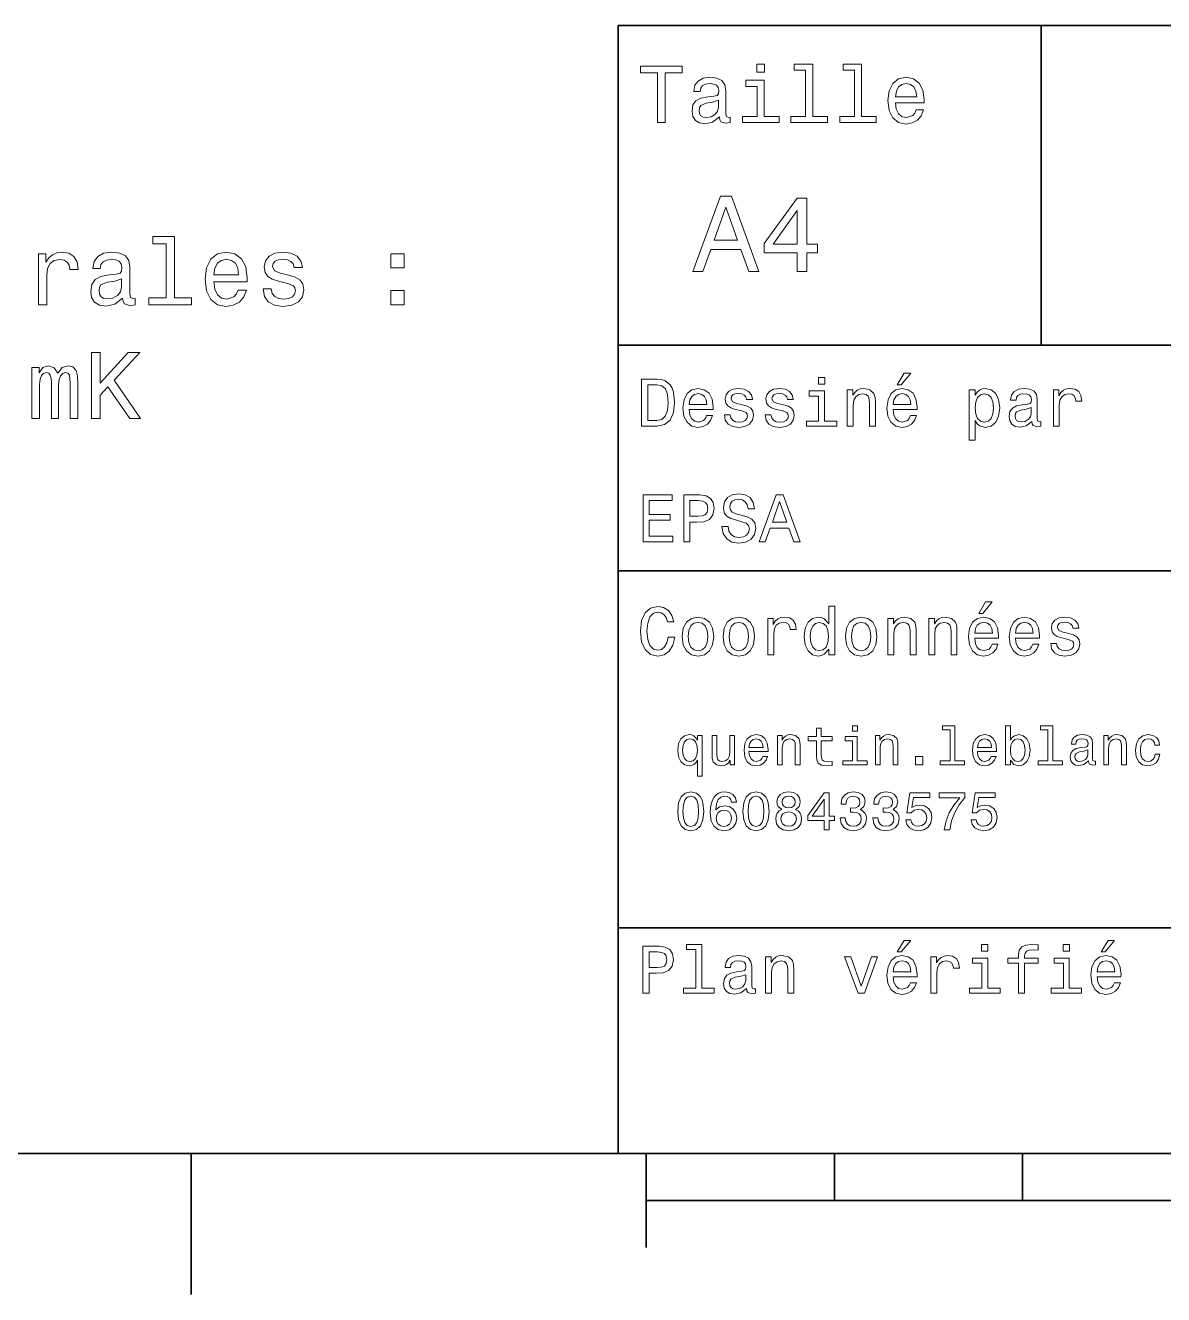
# Model space of a CAD drawing. Extents: x 0 to 297, y 0 to 210.
# Drawn here: x 65.5 to 126, y 2.5 to 70 of the extents above; entities that cross this region are included whole.
import ezdxf

# ---------------------------------------------------------------- set-up
doc = ezdxf.new("R2010")
doc.units = 0

msp = doc.modelspace()

# ---------------------------------------------------------------- linework, layer by layer
at = {"color": 7, "lineweight": 35}
for p, q in [((97, 10), (97, 70)), ((97, 70), (287, 70)), ((97, 53), (162, 53)), ((97, 41), (162, 41)), ((97, 22), (162, 22)), ((10, 10), (287, 10)), ((97, 10), (287, 10)), ((98.5, 7.5), (198.5, 7.5))]:
    msp.add_line(p, q, dxfattribs=at)
at = {"color": 7, "lineweight": 35, "ltscale": 0.425}
msp.add_line((119.5, 53), (119.5, 70), dxfattribs=at)
at = {"color": 7, "lineweight": 35, "ltscale": 0.1875}
msp.add_line((74.300003, 10), (74.300003, 2.5), dxfattribs=at)
at = {"color": 7, "lineweight": 35, "ltscale": 0.125}
msp.add_line((98.5, 10), (98.5, 5), dxfattribs=at)
at = {"color": 7, "lineweight": 35, "ltscale": 0.0625}
for p, q in [((108.5, 10), (108.5, 7.5)), ((118.5, 10), (118.5, 7.5))]:
    msp.add_line(p, q, dxfattribs=at)
at = {"color": 7, "lineweight": 13}
for points in [[(99.102303, 64.837173), (99.5, 64.837173), (99.5, 67.47406), (100.407784, 67.47406), (100.407784, 67.837173), (98.190201, 67.837173), (98.190201, 67.47406), (99.102303, 67.47406)], [(104.786743, 67.940918), (104.384727, 67.940918), (104.384727, 67.508644), (104.786743, 67.508644)], [(106.969742, 67.621033), (106.969742, 65.157059), (106.187317, 65.157059), (106.187317, 64.837173), (108.128242, 64.837173), (108.128242, 65.157059), (107.350143, 65.157059), (107.350143, 67.940918), (106.373199, 67.940918), (106.373199, 67.621033)], [(109.572044, 67.621033), (109.572044, 65.157059), (108.789627, 65.157059), (108.789627, 64.837173), (110.730545, 64.837173), (110.730545, 65.157059), (109.952454, 65.157059), (109.952454, 67.940918), (108.975502, 67.940918), (108.975502, 67.621033)], [(102.387611, 65.139771), (102.387611, 65.126801), (102.409225, 64.979828), (102.47406, 64.876076), (102.746399, 64.793945), (102.958214, 64.828529), (102.958214, 65.122475), (102.867432, 65.109505), (102.746399, 65.165703), (102.724785, 65.338615), (102.724785, 66.540344), (102.672913, 66.84726), (102.521614, 67.0634), (102.257927, 67.193085), (101.886169, 67.240631), (101.523056, 67.188759), (101.255043, 67.041786), (101.086456, 66.812675), (101.030258, 66.510086), (101.030258, 66.484146), (101.371758, 66.484146), (101.402016, 66.665703), (101.497116, 66.795387), (101.65274, 66.873199), (101.873199, 66.903458), (102.085014, 66.881844), (102.236313, 66.817001), (102.327087, 66.704605), (102.357346, 66.548988), (102.340057, 66.367432), (102.270897, 66.276657), (102.097984, 66.233429), (101.773773, 66.198845), (101.402016, 66.121033), (101.138329, 65.982704), (100.982712, 65.766571), (100.935158, 65.446686), (100.978386, 65.161385), (101.112389, 64.949562), (101.328529, 64.815559), (101.626801, 64.768013), (102.028816, 64.858788)], [(104.773773, 65.157059), (104.773773, 67.080688), (103.796829, 67.080688), (103.796829, 66.756485), (104.393372, 66.756485), (104.393372, 65.157059), (103.615273, 65.157059), (103.615273, 64.837173), (105.560516, 64.837173), (105.560516, 65.157059)], [(111.750717, 65.887604), (113.272339, 65.887604), (113.276657, 66.064842), (113.207497, 66.561958), (113.017288, 66.933716), (112.714699, 67.158501), (112.312683, 67.240631), (111.919312, 67.154175), (111.616714, 66.912102), (111.422188, 66.51873), (111.353027, 66), (111.41787, 65.4683), (111.612396, 65.079247), (111.91066, 64.837173), (112.299713, 64.755043), (112.636887, 64.811234), (112.913544, 64.958214), (113.116714, 65.191643), (113.233429, 65.502876), (112.857346, 65.502876), (112.779541, 65.329971), (112.667145, 65.200287), (112.34726, 65.096542), (112.100868, 65.144089), (111.914986, 65.295387), (111.793945, 65.541786), (111.750717, 65.874634)], [(111.750717, 66.207489), (111.798271, 66.50576), (111.914986, 66.726219), (112.092216, 66.860229), (112.325653, 66.907776), (112.554756, 66.860229), (112.731987, 66.726219), (112.840057, 66.50576), (112.878967, 66.207489)], [(102.344383, 65.649857), (102.292511, 65.425072), (102.154182, 65.252159), (101.946686, 65.139771), (101.691643, 65.100861), (101.527374, 65.122475), (101.41066, 65.191643), (101.337173, 65.312675), (101.315559, 65.481262), (101.332855, 65.632561), (101.402016, 65.740631), (101.678673, 65.861671), (102.028816, 65.913544), (102.344383, 66.017288)], [(100.982712, 56.9049), (101.51297, 56.9049), (101.933716, 58.080692), (103.530258, 58.080692), (103.951012, 56.9049), (104.492798, 56.9049), (103.028816, 60.910664), (102.440926, 60.910664)], [(106.521614, 56.9049), (107.040344, 56.9049), (107.040344, 57.896255), (107.610954, 57.896255), (107.610954, 58.357349), (107.040344, 58.357349), (107.040344, 60.818443), (106.515854, 60.818443), (104.763687, 58.403458), (104.763687, 57.896255), (106.521614, 57.896255)], [(102.118156, 58.570606), (102.734871, 60.334293), (103.351585, 58.570606)], [(105.247841, 58.357349), (106.521614, 60.149857), (106.521614, 58.357349)], [(72.969009, 58.391209), (72.969009, 55.516571), (72.05619, 55.516571), (72.05619, 55.143372), (74.320602, 55.143372), (74.320602, 55.516571), (73.412819, 55.516571), (73.412819, 58.764408), (72.273048, 58.764408), (72.273048, 58.391209)], [(66.180832, 55.143372), (66.624634, 55.143372), (66.624634, 56.691643), (66.670029, 57.064842), (66.80619, 57.33213), (67.028091, 57.493515), (67.325638, 57.548992), (67.547546, 57.513687), (67.713974, 57.412823), (67.814835, 57.241356), (67.850143, 57.009365), (68.298981, 57.009365), (68.238464, 57.417866), (68.072037, 57.710373), (67.794662, 57.886887), (67.41642, 57.947407), (67.159218, 57.907059), (66.937317, 57.806194), (66.740631, 57.634727), (66.58429, 57.402737), (66.58429, 57.851585), (66.180832, 57.851585)], [(70.65921, 55.496399), (70.65921, 55.481266), (70.684433, 55.309799), (70.760078, 55.188759), (71.077805, 55.092937), (71.324921, 55.133286), (71.324921, 55.476223), (71.219009, 55.461094), (71.077805, 55.526657), (71.052582, 55.728386), (71.052582, 57.130402), (70.992065, 57.488472), (70.815552, 57.740635), (70.507919, 57.89193), (70.074203, 57.947407), (69.650574, 57.886887), (69.337891, 57.715416), (69.141205, 57.448128), (69.075638, 57.0951), (69.075638, 57.064842), (69.47406, 57.064842), (69.509361, 57.276657), (69.620316, 57.427956), (69.801865, 57.51873), (70.059067, 57.554035), (70.30619, 57.52882), (70.482704, 57.453171), (70.588608, 57.322044), (70.623917, 57.140491), (70.603745, 56.928673), (70.523048, 56.822765), (70.32132, 56.772335), (69.943077, 56.731987), (69.509361, 56.641209), (69.201721, 56.479828), (69.020172, 56.227665), (68.964691, 55.854465), (69.015121, 55.521614), (69.171463, 55.274494), (69.42363, 55.118156), (69.771606, 55.062679), (70.240631, 55.168587)], [(75.510803, 56.368877), (77.286011, 56.368877), (77.291061, 56.575649), (77.210365, 57.155621), (76.988464, 57.589336), (76.635437, 57.851585), (76.16642, 57.947407), (75.707489, 57.846542), (75.354462, 57.564121), (75.127518, 57.105186), (75.046822, 56.5), (75.122467, 55.879684), (75.349411, 55.425793), (75.697403, 55.143372), (76.151291, 55.04755), (76.544662, 55.113113), (76.867432, 55.28458), (77.104462, 55.556915), (77.240631, 55.920029), (76.801865, 55.920029), (76.71109, 55.7183), (76.579964, 55.567001), (76.206764, 55.445965), (75.919296, 55.501442), (75.702438, 55.677956), (75.561234, 55.965416), (75.510803, 56.353745)], [(75.510803, 56.742073), (75.566269, 57.090057), (75.702438, 57.347263), (75.90921, 57.503601), (76.181549, 57.559078), (76.448837, 57.503601), (76.655609, 57.347263), (76.781693, 57.090057), (76.82708, 56.742073)], [(79.484863, 56.721901), (79.056183, 56.822765), (78.738464, 56.938759), (78.632553, 57.175793), (78.662811, 57.34222), (78.768723, 57.463257), (78.940193, 57.538906), (79.187309, 57.569164), (79.424347, 57.538906), (79.610947, 57.448128), (79.731979, 57.311958), (79.78241, 57.130402), (80.216125, 57.130402), (80.216125, 57.140491), (80.14048, 57.4683), (79.933708, 57.725506), (79.610947, 57.886887), (79.187309, 57.947407), (78.758636, 57.886887), (78.445953, 57.720459), (78.249268, 57.473343), (78.188751, 57.160664), (78.234146, 56.85807), (78.375351, 56.646252), (78.607338, 56.494957), (78.945236, 56.38905), (79.439468, 56.268013), (79.742065, 56.14193), (79.822754, 56.041065), (79.853012, 55.889771), (79.807632, 55.703171), (79.686592, 55.561958), (79.489906, 55.47118), (79.227661, 55.440922), (78.950279, 55.47118), (78.74855, 55.577087), (78.612381, 55.748558), (78.556908, 55.985592), (78.128235, 55.985592), (78.198837, 55.582134), (78.405609, 55.289627), (78.733421, 55.113113), (79.187309, 55.04755), (79.661377, 55.113113), (80.009354, 55.289627), (80.221176, 55.572044), (80.296822, 55.940201), (80.241348, 56.257923), (80.085007, 56.474785), (79.827805, 56.615993)], [(84.926506, 57.100143), (85.622467, 57.100143), (85.622467, 57.851585), (84.926506, 57.851585)], [(70.60878, 56.091499), (70.548264, 55.82925), (70.386887, 55.627522), (70.144806, 55.496399), (69.84726, 55.451008), (69.655609, 55.476223), (69.519447, 55.556915), (69.433716, 55.698128), (69.408493, 55.894814), (69.428665, 56.071327), (69.509361, 56.197407), (69.832123, 56.338615), (70.240631, 56.399136), (70.60878, 56.520172)], [(84.926506, 55.143372), (85.622467, 55.143372), (85.622467, 55.894814), (84.926506, 55.894814)], [(68.999992, 49.096542), (69.463974, 49.096542), (69.463974, 50.34222), (69.877518, 50.786022), (71.052582, 49.096542), (71.617432, 49.096542), (70.205322, 51.12392), (71.577087, 52.596542), (70.961807, 52.596542), (69.463974, 50.977665), (69.463974, 52.596542), (68.999992, 52.596542)], [(65.837891, 49.096542), (66.246391, 49.096542), (66.246391, 50.907063), (66.271606, 51.179394), (66.34726, 51.37608), (66.463249, 51.492077), (66.614548, 51.537464), (66.73558, 51.49712), (66.816277, 51.396255), (66.856628, 51.224785), (66.87175, 50.997841), (66.87175, 49.096542), (67.255035, 49.096542), (67.255035, 50.907063), (67.280258, 51.174351), (67.355904, 51.371037), (67.476944, 51.492077), (67.628235, 51.537464), (67.749275, 51.49712), (67.829971, 51.396255), (67.880402, 50.997841), (67.880402, 49.096542), (68.288895, 49.096542), (68.288895, 50.967579), (68.263687, 51.355907), (68.182991, 51.653458), (68.021606, 51.835014), (67.759361, 51.900578), (67.451721, 51.799713), (67.214691, 51.507206), (67.028091, 51.79467), (66.715408, 51.900578), (66.427948, 51.799713), (66.231262, 51.517292), (66.231262, 51.804756), (65.837891, 51.804756)], [(111.84726, 50.88797), (112.059799, 50.88797), (112.560516, 51.500362), (112.207489, 51.500362)], [(99.080688, 51.190563), (98.248558, 51.190563), (98.248558, 48.690563), (99.080688, 48.690563), (99.473343, 48.769814), (99.765129, 49.011169), (99.945244, 49.40382), (100.010086, 49.940563), (99.952446, 50.488113), (99.880402, 50.70425), (99.779541, 50.877163), (99.487755, 51.111313), (99.296829, 51.168949)], [(99.055473, 50.891571), (99.329254, 50.837536), (99.516571, 50.671829), (99.628242, 50.376442), (99.664268, 49.940563), (99.624641, 49.519093), (99.51297, 49.223705), (99.322044, 49.047192), (99.055473, 48.989555), (98.583572, 48.989555), (98.583572, 50.891571)], [(100.784584, 49.565922), (102.052597, 49.565922), (102.056198, 49.713619), (101.998558, 50.127884), (101.840057, 50.437683), (101.587898, 50.625), (101.252884, 50.693443), (100.925072, 50.621399), (100.672913, 50.41967), (100.510803, 50.091862), (100.453171, 49.659584), (100.507202, 49.216499), (100.669312, 48.892292), (100.91787, 48.690563), (101.242073, 48.62212), (101.523056, 48.668949), (101.753601, 48.791428), (101.922913, 48.98595), (102.020172, 49.245319), (101.706772, 49.245319), (101.64193, 49.101227), (101.548271, 48.993156), (101.2817, 48.9067), (101.07637, 48.946327), (100.921471, 49.072407), (100.820602, 49.27774), (100.784584, 49.555115)], [(103.623199, 49.818085), (103.317001, 49.890129), (103.090057, 49.972984), (103.014412, 50.142292), (103.036026, 50.261169), (103.111671, 50.347622), (103.234146, 50.401657), (103.41066, 50.423271), (103.579971, 50.401657), (103.713257, 50.336815), (103.799713, 50.239555), (103.835732, 50.109871), (104.145531, 50.109871), (104.145531, 50.117077), (104.091499, 50.351227), (103.943802, 50.534943), (103.713257, 50.650219), (103.41066, 50.693443), (103.104469, 50.650219), (102.881126, 50.531342), (102.740631, 50.354828), (102.697403, 50.131485), (102.729828, 49.915348), (102.830688, 49.76405), (102.996399, 49.655983), (103.237755, 49.580334), (103.590775, 49.493877), (103.806915, 49.40382), (103.864555, 49.331772), (103.886169, 49.223705), (103.853745, 49.09042), (103.767288, 48.989555), (103.626801, 48.924713), (103.439484, 48.903099), (103.241356, 48.924713), (103.09726, 49.000362), (103, 49.122841), (102.960373, 49.292149), (102.654175, 49.292149), (102.704613, 49.003963), (102.852303, 48.795029), (103.086456, 48.668949), (103.41066, 48.62212), (103.749283, 48.668949), (103.997841, 48.795029), (104.149139, 48.996758), (104.203171, 49.259727), (104.163544, 49.486671), (104.051872, 49.641571), (103.868156, 49.742435)], [(105.791786, 49.818085), (105.485588, 49.890129), (105.258644, 49.972984), (105.182999, 50.142292), (105.204613, 50.261169), (105.280258, 50.347622), (105.40274, 50.401657), (105.579254, 50.423271), (105.748558, 50.401657), (105.881844, 50.336815), (105.9683, 50.239555), (106.004326, 50.109871), (106.314117, 50.109871), (106.314117, 50.117077), (106.260086, 50.351227), (106.112396, 50.534943), (105.881844, 50.650219), (105.579254, 50.693443), (105.273056, 50.650219), (105.049713, 50.531342), (104.909225, 50.354828), (104.865997, 50.131485), (104.898415, 49.915348), (104.999283, 49.76405), (105.164986, 49.655983), (105.406342, 49.580334), (105.759369, 49.493877), (105.975502, 49.40382), (106.033142, 49.331772), (106.054756, 49.223705), (106.022339, 49.09042), (105.935883, 48.989555), (105.795387, 48.924713), (105.60807, 48.903099), (105.409943, 48.924713), (105.265854, 49.000362), (105.168587, 49.122841), (105.12896, 49.292149), (104.822769, 49.292149), (104.873199, 49.003963), (105.020897, 48.795029), (105.255043, 48.668949), (105.579254, 48.62212), (105.91787, 48.668949), (106.166428, 48.795029), (106.317726, 48.996758), (106.371758, 49.259727), (106.33213, 49.486671), (106.220459, 49.641571), (106.036743, 49.742435)], [(107.992798, 51.27702), (107.657784, 51.27702), (107.657784, 50.916786), (107.992798, 50.916786)], [(109.181557, 48.690563), (109.498558, 48.690563), (109.498558, 49.807278), (109.530983, 50.063042), (109.635445, 50.250362), (109.797546, 50.365635), (110.013687, 50.408863), (110.1866, 50.372841), (110.29467, 50.275578), (110.348701, 50.113472), (110.366714, 49.897335), (110.366714, 48.690563), (110.683716, 48.690563), (110.683716, 49.962177), (110.669312, 50.217941), (110.604469, 50.430477), (110.39193, 50.625), (110.060516, 50.693443), (109.876801, 50.668228), (109.721901, 50.599785), (109.588615, 50.484512), (109.484146, 50.329613), (109.484146, 50.625), (109.181557, 50.625)], [(111.627518, 49.565922), (112.895531, 49.565922), (112.899132, 49.713619), (112.841499, 50.127884), (112.682999, 50.437683), (112.430832, 50.625), (112.095825, 50.693443), (111.768013, 50.621399), (111.515854, 50.41967), (111.353745, 50.091862), (111.296112, 49.659584), (111.350143, 49.216499), (111.512245, 48.892292), (111.760803, 48.690563), (112.085014, 48.62212), (112.365997, 48.668949), (112.596542, 48.791428), (112.765854, 48.98595), (112.863113, 49.245319), (112.549713, 49.245319), (112.484871, 49.101227), (112.391212, 48.993156), (112.124641, 48.9067), (111.919312, 48.946327), (111.764412, 49.072407), (111.663544, 49.27774), (111.627518, 49.555115)], [(115.986313, 50.326012), (115.986313, 50.625), (115.669312, 50.625), (115.669312, 47.941284), (115.986313, 47.941284), (115.986313, 48.98595), (116.097984, 48.816643), (116.22406, 48.704971), (116.541069, 48.62212), (116.843658, 48.690563), (117.081413, 48.895893), (117.236313, 49.2201), (117.293945, 49.659584), (117.236313, 50.095463), (117.081413, 50.41967), (116.843658, 50.621399), (116.541069, 50.693443), (116.368156, 50.671829), (116.220459, 50.603386), (116.094383, 50.488113)], [(119.005043, 48.942726), (119.005043, 48.931919), (119.023056, 48.809441), (119.077087, 48.722984), (119.304031, 48.654541), (119.480545, 48.683357), (119.480545, 48.928314), (119.4049, 48.917507), (119.304031, 48.96434), (119.286026, 49.108429), (119.286026, 50.109871), (119.242798, 50.365635), (119.116714, 50.54575), (118.896973, 50.65382), (118.587173, 50.693443), (118.284584, 50.650219), (118.061241, 50.52774), (117.920746, 50.336815), (117.873917, 50.084656), (117.873917, 50.063042), (118.158501, 50.063042), (118.183716, 50.21434), (118.26297, 50.322407), (118.392654, 50.387249), (118.57637, 50.412464), (118.752884, 50.394455), (118.878967, 50.34042), (118.954613, 50.246758), (118.979828, 50.117077), (118.965416, 49.965778), (118.907784, 49.890129), (118.763687, 49.854107), (118.493515, 49.825291), (118.183716, 49.760448), (117.963974, 49.645176), (117.834297, 49.465057), (117.79467, 49.19849), (117.830688, 48.960735), (117.942368, 48.784222), (118.122482, 48.67255), (118.37104, 48.632927), (118.706055, 48.708576)], [(120.143372, 48.690563), (120.460373, 48.690563), (120.460373, 49.796471), (120.492798, 50.063042), (120.590057, 50.253963), (120.748558, 50.369236), (120.961098, 50.408863), (121.119598, 50.383648), (121.238472, 50.3116), (121.310516, 50.189121), (121.335739, 50.023415), (121.656342, 50.023415), (121.613113, 50.315205), (121.49424, 50.524136), (121.296112, 50.650219), (121.02594, 50.693443), (120.842224, 50.664627), (120.683716, 50.592579), (120.543228, 50.4701), (120.431557, 50.304398), (120.431557, 50.625), (120.143372, 50.625)], [(100.784584, 49.832493), (100.824211, 50.081055), (100.921471, 50.264771), (101.069168, 50.376442), (101.263687, 50.416069), (101.454613, 50.376442), (101.602303, 50.264771), (101.69236, 50.081055), (101.724785, 49.832493)], [(107.981987, 48.957134), (107.981987, 50.560158), (107.16787, 50.560158), (107.16787, 50.289986), (107.664986, 50.289986), (107.664986, 48.957134), (107.016571, 48.957134), (107.016571, 48.690563), (108.637611, 48.690563), (108.637611, 48.957134)], [(111.627518, 49.832493), (111.667145, 50.081055), (111.764412, 50.264771), (111.912102, 50.376442), (112.106628, 50.416069), (112.297546, 50.376442), (112.445244, 50.264771), (112.535301, 50.081055), (112.567726, 49.832493)], [(116.48703, 48.9067), (116.274498, 48.953533), (116.119598, 49.097622), (116.022339, 49.331772), (115.989914, 49.659584), (116.022339, 49.983791), (116.119598, 50.217941), (116.274498, 50.358429), (116.48703, 50.408863), (116.681557, 50.358429), (116.836456, 50.21434), (116.933716, 49.98019), (116.969742, 49.659584), (116.933716, 49.335377), (116.836456, 49.097622), (116.681557, 48.953533)], [(118.969025, 49.367798), (118.925797, 49.180477), (118.810516, 49.036385), (118.637611, 48.942726), (118.425072, 48.910305), (118.288185, 48.928314), (118.190926, 48.98595), (118.129684, 49.086815), (118.111671, 49.227306), (118.126083, 49.353386), (118.183716, 49.443443), (118.414268, 49.544312), (118.706055, 49.587536), (118.969025, 49.673992)], [(98.327812, 42.530979), (99.912827, 42.530979), (99.912827, 42.833572), (98.659225, 42.833572), (98.659225, 43.680115), (99.77594, 43.680115), (99.77594, 43.979107), (98.659225, 43.979107), (98.659225, 44.728386), (99.884003, 44.728386), (99.884003, 45.030979), (98.327812, 45.030979)], [(100.492798, 42.530979), (100.824211, 42.530979), (100.824211, 43.586456), (101.191643, 43.586456), (101.562683, 43.604465), (101.85807, 43.730545), (102.048988, 43.975502), (102.113831, 44.310516), (102.0634, 44.620316), (101.919312, 44.84726), (101.681557, 44.98415), (101.357346, 45.030979), (100.492798, 45.030979)], [(101.267288, 44.724785), (101.483429, 44.703171), (101.64193, 44.634727), (101.735588, 44.508644), (101.768013, 44.310516), (101.731987, 44.101585), (101.634727, 43.975502), (101.469017, 43.910664), (101.242073, 43.892651), (100.824211, 43.892651), (100.824211, 44.724785)], [(102.852303, 43.355907), (102.524498, 43.355907), (102.596542, 42.974064), (102.776657, 42.693085), (103.054031, 42.523773), (103.428673, 42.462536), (103.799713, 42.520172), (104.077087, 42.678673), (104.253601, 42.927231), (104.318443, 43.255043), (104.264412, 43.55043), (104.113113, 43.741352), (103.868156, 43.867435), (103.540344, 43.961094), (103.259369, 44.029537), (103.075645, 44.108788), (102.971184, 44.224064), (102.938759, 44.404179), (102.971184, 44.56628), (103.064842, 44.688759), (103.208931, 44.771614), (103.407059, 44.80043), (103.608788, 44.764408), (103.767288, 44.667145), (103.871758, 44.505043), (103.922188, 44.285301), (104.25, 44.285301), (104.25, 44.292507), (104.19236, 44.631123), (104.023056, 44.883286), (103.756485, 45.041786), (103.396255, 45.095821), (103.072044, 45.041786), (102.819885, 44.890488), (102.657784, 44.656338), (102.600143, 44.353745), (102.646973, 44.083572), (102.783859, 43.899857), (103, 43.777378), (103.295387, 43.683716), (103.587173, 43.600864), (103.806915, 43.521614), (103.940201, 43.406338), (103.98703, 43.219021), (103.943802, 43.028099), (103.83213, 42.884007), (103.662827, 42.793949), (103.443085, 42.765129), (103.198128, 42.804756), (103.010803, 42.920029), (102.89193, 43.107349)], [(104.494957, 42.530979), (104.82637, 42.530979), (105.08934, 43.26585), (106.087173, 43.26585), (106.350143, 42.530979), (106.688759, 42.530979), (105.773773, 45.03458), (105.406342, 45.03458)], [(105.204613, 43.572044), (105.590057, 44.674351), (105.975502, 43.572044)], [(116.184441, 38.728386), (116.396973, 38.728386), (116.897697, 39.340778), (116.54467, 39.340778)], [(99.66787, 37.460373), (99.595818, 37.15778), (99.476944, 36.941643), (99.311241, 36.808357), (99.116714, 36.765129), (98.882568, 36.829971), (98.698845, 37.024494), (98.57637, 37.341499), (98.536743, 37.780979), (98.57637, 38.216858), (98.695244, 38.537464), (98.87896, 38.731987), (99.116714, 38.80043), (99.289627, 38.764408), (99.437317, 38.663544), (99.552597, 38.501442), (99.631844, 38.278099), (99.97406, 38.278099), (99.865997, 38.620316), (99.678673, 38.879681), (99.422913, 39.041786), (99.116714, 39.099422), (98.734871, 39.009365), (98.443085, 38.757202), (98.25576, 38.342937), (98.190926, 37.780979), (98.25576, 37.219021), (98.443085, 36.804756), (98.734871, 36.548992), (99.116714, 36.462536), (99.451729, 36.530979), (99.721901, 36.721901), (99.912827, 37.035301), (100.013687, 37.460373)], [(100.413544, 37.496399), (100.471184, 37.056915), (100.636887, 36.732708), (100.899857, 36.530979), (101.252884, 36.462536), (101.602303, 36.530979), (101.865273, 36.729107), (102.030983, 37.053314), (102.092216, 37.496399), (102.030983, 37.935879), (101.865273, 38.263687), (101.602303, 38.461815), (101.252884, 38.533859), (100.899857, 38.461815), (100.636887, 38.260086), (100.471184, 37.935879)], [(102.58213, 37.496399), (102.639771, 37.056915), (102.805473, 36.732708), (103.068443, 36.530979), (103.421471, 36.462536), (103.770897, 36.530979), (104.033859, 36.729107), (104.19957, 37.053314), (104.260803, 37.496399), (104.19957, 37.935879), (104.033859, 38.263687), (103.770897, 38.461815), (103.421471, 38.533859), (103.068443, 38.461815), (102.805473, 38.260086), (102.639771, 37.935879)], [(104.963257, 36.530979), (105.280258, 36.530979), (105.280258, 37.636887), (105.312683, 37.903458), (105.409943, 38.094379), (105.568443, 38.209652), (105.780983, 38.249279), (105.939484, 38.224064), (106.058357, 38.152016), (106.130402, 38.029537), (106.155617, 37.863831), (106.476227, 37.863831), (106.432999, 38.155621), (106.314117, 38.364552), (106.115997, 38.490635), (105.845825, 38.533859), (105.662102, 38.505043), (105.503601, 38.432995), (105.363113, 38.310516), (105.251442, 38.144814), (105.251442, 38.465416), (104.963257, 38.465416)], [(108.201729, 36.829971), (108.201729, 36.530979), (108.51873, 36.530979), (108.51873, 39.117435), (108.20533, 39.117435), (108.20533, 38.170029), (107.963974, 38.443802), (107.816284, 38.508644), (107.646973, 38.533859), (107.340775, 38.461815), (107.103027, 38.260086), (106.948128, 37.935879), (106.894089, 37.5), (106.948128, 37.064121), (107.103027, 36.736309), (107.340775, 36.530979), (107.646973, 36.462536), (107.816284, 36.487751), (107.967575, 36.552593)], [(109.087898, 37.496399), (109.145531, 37.056915), (109.311241, 36.732708), (109.574203, 36.530979), (109.927231, 36.462536), (110.276657, 36.530979), (110.539627, 36.729107), (110.70533, 37.053314), (110.766571, 37.496399), (110.70533, 37.935879), (110.539627, 38.263687), (110.276657, 38.461815), (109.927231, 38.533859), (109.574203, 38.461815), (109.311241, 38.260086), (109.145531, 37.935879)], [(111.350143, 36.530979), (111.667145, 36.530979), (111.667145, 37.647694), (111.69957, 37.903458), (111.804031, 38.090778), (111.966141, 38.206051), (112.182274, 38.249279), (112.355186, 38.213257), (112.463257, 38.115993), (112.517288, 37.953888), (112.535301, 37.737751), (112.535301, 36.530979), (112.852303, 36.530979), (112.852303, 37.802593), (112.837898, 38.058357), (112.773056, 38.270893), (112.560516, 38.465416), (112.229103, 38.533859), (112.045387, 38.508644), (111.890488, 38.440201), (111.757202, 38.324928), (111.65274, 38.170029), (111.65274, 38.465416), (111.350143, 38.465416)], [(113.51873, 36.530979), (113.835732, 36.530979), (113.835732, 37.647694), (113.868156, 37.903458), (113.972626, 38.090778), (114.134727, 38.206051), (114.350861, 38.249279), (114.523773, 38.213257), (114.631844, 38.115993), (114.685883, 37.953888), (114.703888, 37.737751), (114.703888, 36.530979), (115.020889, 36.530979), (115.020889, 37.802593), (115.006485, 38.058357), (114.941643, 38.270893), (114.729111, 38.465416), (114.39769, 38.533859), (114.213974, 38.508644), (114.059082, 38.440201), (113.925789, 38.324928), (113.821327, 38.170029), (113.821327, 38.465416), (113.51873, 38.465416)], [(115.964699, 37.406338), (117.232712, 37.406338), (117.236313, 37.554035), (117.178673, 37.9683), (117.020172, 38.278099), (116.768013, 38.465416), (116.432999, 38.533859), (116.105186, 38.461815), (115.853027, 38.260086), (115.690918, 37.932278), (115.633286, 37.5), (115.687317, 37.056915), (115.849426, 36.732708), (116.097984, 36.530979), (116.422188, 36.462536), (116.703171, 36.509365), (116.933716, 36.631844), (117.103027, 36.826366), (117.200287, 37.085735), (116.886887, 37.085735), (116.822044, 36.941643), (116.728386, 36.833572), (116.461815, 36.747116), (116.256485, 36.786743), (116.101585, 36.912823), (116.000717, 37.118156), (115.964699, 37.395531)], [(118.133286, 37.406338), (119.401299, 37.406338), (119.4049, 37.554035), (119.34726, 37.9683), (119.188766, 38.278099), (118.9366, 38.465416), (118.601585, 38.533859), (118.273773, 38.461815), (118.021614, 38.260086), (117.859512, 37.932278), (117.801872, 37.5), (117.855911, 37.056915), (118.018013, 36.732708), (118.266571, 36.530979), (118.590775, 36.462536), (118.871758, 36.509365), (119.10231, 36.631844), (119.271614, 36.826366), (119.368881, 37.085735), (119.055481, 37.085735), (118.990631, 36.941643), (118.896973, 36.833572), (118.630402, 36.747116), (118.425072, 36.786743), (118.270172, 36.912823), (118.169312, 37.118156), (118.133286, 37.395531)], [(120.971901, 37.658501), (120.66571, 37.730545), (120.438766, 37.8134), (120.363113, 37.982708), (120.384727, 38.101585), (120.460373, 38.188038), (120.582855, 38.242073), (120.759369, 38.263687), (120.92868, 38.242073), (121.061966, 38.177231), (121.148415, 38.079971), (121.184441, 37.950287), (121.49424, 37.950287), (121.49424, 37.957493), (121.440201, 38.191643), (121.292511, 38.375359), (121.061966, 38.490635), (120.759369, 38.533859), (120.453171, 38.490635), (120.229828, 38.371758), (120.08934, 38.195244), (120.046112, 37.971901), (120.078529, 37.755764), (120.179398, 37.604465), (120.3451, 37.496399), (120.586456, 37.42075), (120.939484, 37.334293), (121.155624, 37.244236), (121.213257, 37.172188), (121.234871, 37.064121), (121.202454, 36.930836), (121.115997, 36.829971), (120.97551, 36.765129), (120.788185, 36.743515), (120.590057, 36.765129), (120.445969, 36.840778), (120.348709, 36.963257), (120.309082, 37.132565), (120.002884, 37.132565), (120.053314, 36.844379), (120.201012, 36.635445), (120.435158, 36.509365), (120.759369, 36.462536), (121.097984, 36.509365), (121.346542, 36.635445), (121.497841, 36.837173), (121.551872, 37.100143), (121.512253, 37.327087), (121.400574, 37.481987), (121.216858, 37.582851)], [(100.737755, 37.5), (100.770172, 37.824207), (100.87104, 38.058357), (101.033142, 38.20245), (101.252884, 38.25288), (101.469017, 38.20245), (101.631126, 38.061958), (101.731987, 37.824207), (101.768013, 37.5), (101.731987, 37.172188), (101.631126, 36.934437), (101.469017, 36.790344), (101.252884, 36.743515), (101.033142, 36.790344), (100.87104, 36.934437), (100.770172, 37.172188)], [(102.906342, 37.5), (102.938759, 37.824207), (103.039627, 38.058357), (103.201729, 38.20245), (103.421471, 38.25288), (103.637611, 38.20245), (103.799713, 38.061958), (103.900574, 37.824207), (103.9366, 37.5), (103.900574, 37.172188), (103.799713, 36.934437), (103.637611, 36.790344), (103.421471, 36.743515), (103.201729, 36.790344), (103.039627, 36.934437), (102.938759, 37.172188)], [(107.701012, 38.249279), (107.909943, 38.198845), (108.068443, 38.058357), (108.162102, 37.824207), (108.198128, 37.5), (108.162102, 37.172188), (108.068443, 36.938038), (107.909943, 36.793949), (107.701012, 36.747116), (107.502884, 36.793949), (107.351585, 36.938038), (107.250717, 37.175793), (107.2183, 37.5), (107.250717, 37.820606), (107.351585, 38.054756), (107.502884, 38.198845)], [(109.412102, 37.5), (109.444527, 37.824207), (109.545387, 38.058357), (109.707489, 38.20245), (109.927231, 38.25288), (110.143372, 38.20245), (110.305473, 38.061958), (110.406342, 37.824207), (110.44236, 37.5), (110.406342, 37.172188), (110.305473, 36.934437), (110.143372, 36.790344), (109.927231, 36.743515), (109.707489, 36.790344), (109.545387, 36.934437), (109.444527, 37.172188)], [(115.964699, 37.672909), (116.004318, 37.921471), (116.101585, 38.105186), (116.249283, 38.216858), (116.443802, 38.256485), (116.634727, 38.216858), (116.782425, 38.105186), (116.872482, 37.921471), (116.9049, 37.672909)], [(118.133286, 37.672909), (118.172913, 37.921471), (118.270172, 38.105186), (118.41787, 38.216858), (118.612396, 38.256485), (118.803314, 38.216858), (118.951012, 38.105186), (119.041069, 37.921471), (119.073486, 37.672909)], [(107.55043, 31.959654), (107.55043, 31.184437), (107.567726, 30.933718), (107.648415, 30.760807), (107.809799, 30.659943), (108.083572, 30.62536), (108.383286, 30.639769), (108.383286, 30.858789), (108.164261, 30.841497), (107.965416, 30.864553), (107.858788, 30.9366), (107.812683, 31.057636), (107.804031, 31.227665), (107.804031, 31.959654), (108.383286, 31.959654), (108.383286, 32.175793), (107.804031, 32.175793), (107.804031, 32.628242), (107.55043, 32.628242), (107.55043, 32.175793), (107.112389, 32.175793), (107.112389, 31.959654)], [(109.729111, 32.749279), (109.461098, 32.749279), (109.461098, 32.461094), (109.729111, 32.461094)], [(114.654175, 32.536022), (114.654175, 30.893372), (114.132561, 30.893372), (114.132561, 30.680115), (115.426514, 30.680115), (115.426514, 30.893372), (114.907776, 30.893372), (114.907776, 32.749279), (114.256485, 32.749279), (114.256485, 32.536022)], [(117.858788, 30.919308), (118.046112, 30.697405), (118.302589, 30.62536), (118.544662, 30.680115), (118.737747, 30.844379), (118.858788, 31.106628), (118.9049, 31.45533), (118.858788, 31.804033), (118.734871, 32.0634), (118.544662, 32.224785), (118.302589, 32.282421), (118.048988, 32.207493), (117.945244, 32.115273), (117.858788, 31.991354), (117.858788, 32.749279), (117.605186, 32.749279), (117.605186, 30.680115), (117.858788, 30.680115)], [(119.858788, 32.536022), (119.858788, 30.893372), (119.337173, 30.893372), (119.337173, 30.680115), (120.631119, 30.680115), (120.631119, 30.893372), (120.112389, 30.893372), (120.112389, 32.749279), (119.46109, 32.749279), (119.46109, 32.536022)], [(101.221901, 31.988472), (101.132568, 32.118156), (101.0317, 32.210373), (100.913544, 32.262249), (100.778099, 32.282421), (100.533142, 32.224785), (100.342941, 32.0634), (100.219017, 31.804033), (100.175789, 31.45533), (100.219017, 31.103746), (100.342941, 30.844379), (100.533142, 30.680115), (100.778099, 30.62536), (100.913544, 30.642651), (101.028816, 30.691643), (101.129684, 30.780979), (101.221901, 30.916426), (101.221901, 30.08069), (101.475502, 30.08069), (101.475502, 32.227665), (101.221901, 32.227665)], [(100.435158, 31.45533), (100.461098, 31.711815), (100.541786, 31.899136), (100.662827, 32.014408), (100.821327, 32.054756), (100.988472, 32.014408), (101.115273, 31.902018), (101.190201, 31.714697), (101.219017, 31.45533), (101.190201, 31.193083), (101.115273, 31.005764), (100.988472, 30.89049), (100.821327, 30.853025), (100.662827, 30.89049), (100.541786, 31.005764), (100.461098, 31.195965)], [(103.198845, 32.227665), (102.945244, 32.227665), (102.945244, 31.334293), (102.916428, 31.126801), (102.832855, 30.976944), (102.703171, 30.884726), (102.533142, 30.855907), (102.397697, 30.878962), (102.311241, 30.948126), (102.262245, 31.066282), (102.250717, 31.233429), (102.250717, 32.227665), (101.997116, 32.227665), (101.997116, 31.210375), (102.00576, 31.005764), (102.060516, 30.835733), (102.227669, 30.680115), (102.495674, 30.62536), (102.639771, 30.645533), (102.763687, 30.697405), (102.870316, 30.786743), (102.956772, 30.916426), (102.956772, 30.680115), (103.198845, 30.680115)], [(103.96254, 31.380404), (104.976944, 31.380404), (104.979828, 31.498558), (104.933716, 31.829971), (104.806915, 32.077808), (104.605186, 32.227665), (104.337173, 32.282421), (104.074928, 32.224785), (103.873199, 32.0634), (103.743515, 31.801151), (103.697403, 31.45533), (103.740631, 31.100864), (103.870316, 30.841497), (104.069168, 30.680115), (104.328529, 30.62536), (104.553314, 30.662825), (104.737755, 30.760807), (104.873199, 30.916426), (104.951012, 31.123919), (104.700287, 31.123919), (104.648415, 31.008644), (104.573486, 30.92219), (104.360229, 30.853025), (104.195969, 30.884726), (104.072044, 30.98559), (103.991356, 31.149855), (103.96254, 31.371758)], [(103.96254, 31.593658), (103.99424, 31.792507), (104.072044, 31.93948), (104.190201, 32.028816), (104.345825, 32.060516), (104.498558, 32.028816), (104.616714, 31.93948), (104.688759, 31.792507), (104.714699, 31.593658)], [(105.475502, 30.680115), (105.729103, 30.680115), (105.729103, 31.573486), (105.755043, 31.778097), (105.838615, 31.927954), (105.9683, 32.020172), (106.141212, 32.054756), (106.279541, 32.025936), (106.365997, 31.948126), (106.409225, 31.818443), (106.42363, 31.645533), (106.42363, 30.680115), (106.677231, 30.680115), (106.677231, 31.697407), (106.665703, 31.902018), (106.613831, 32.072044), (106.443802, 32.227665), (106.178673, 32.282421), (106.0317, 32.262249), (105.907784, 32.207493), (105.801155, 32.115273), (105.717575, 31.991354), (105.717575, 32.227665), (105.475502, 32.227665)], [(109.720459, 30.893372), (109.720459, 32.175793), (109.069168, 32.175793), (109.069168, 31.959654), (109.466858, 31.959654), (109.466858, 30.893372), (108.948128, 30.893372), (108.948128, 30.680115), (110.244957, 30.680115), (110.244957, 30.893372)], [(110.680115, 30.680115), (110.933716, 30.680115), (110.933716, 31.573486), (110.959656, 31.778097), (111.043228, 31.927954), (111.172913, 32.020172), (111.345825, 32.054756), (111.484146, 32.025936), (111.570602, 31.948126), (111.613831, 31.818443), (111.628242, 31.645533), (111.628242, 30.680115), (111.881844, 30.680115), (111.881844, 31.697407), (111.870316, 31.902018), (111.818443, 32.072044), (111.648415, 32.227665), (111.383286, 32.282421), (111.236313, 32.262249), (111.112389, 32.207493), (111.00576, 32.115273), (110.922188, 31.991354), (110.922188, 32.227665), (110.680115, 32.227665)], [(116.106628, 31.380404), (117.121033, 31.380404), (117.123917, 31.498558), (117.077805, 31.829971), (116.951004, 32.077808), (116.749283, 32.227665), (116.481262, 32.282421), (116.219017, 32.224785), (116.017288, 32.0634), (115.887604, 31.801151), (115.841499, 31.45533), (115.884727, 31.100864), (116.014404, 30.841497), (116.213257, 30.680115), (116.472626, 30.62536), (116.697403, 30.662825), (116.881844, 30.760807), (117.017288, 30.916426), (117.0951, 31.123919), (116.844376, 31.123919), (116.792503, 31.008644), (116.717575, 30.92219), (116.504318, 30.853025), (116.340057, 30.884726), (116.216141, 30.98559), (116.135445, 31.149855), (116.106628, 31.371758)], [(116.106628, 31.593658), (116.138329, 31.792507), (116.216141, 31.93948), (116.33429, 32.028816), (116.489914, 32.060516), (116.642654, 32.028816), (116.760803, 31.93948), (116.832855, 31.792507), (116.858788, 31.593658)], [(118.645531, 31.45533), (118.616714, 31.195965), (118.538902, 31.005764), (118.414986, 30.89049), (118.259369, 30.853025), (118.08934, 30.89049), (117.965416, 31.005764), (117.887604, 31.193083), (117.861671, 31.45533), (117.887604, 31.714697), (117.965416, 31.902018), (118.08934, 32.014408), (118.259369, 32.054756), (118.414986, 32.014408), (118.538902, 31.899136), (118.616714, 31.711815)], [(122.008644, 30.881844), (122.008644, 30.873198), (122.023056, 30.775215), (122.066284, 30.706051), (122.247841, 30.651297), (122.389046, 30.674351), (122.389046, 30.870316), (122.328529, 30.861671), (122.247841, 30.899136), (122.233429, 31.014408), (122.233429, 31.815561), (122.198845, 32.020172), (122.097984, 32.164265), (121.922188, 32.250721), (121.674347, 32.282421), (121.432274, 32.247837), (121.253601, 32.149857), (121.141212, 31.997118), (121.103745, 31.795389), (121.103745, 31.778097), (121.331413, 31.778097), (121.351585, 31.899136), (121.414986, 31.98559), (121.51873, 32.037464), (121.665703, 32.057636), (121.806915, 32.043228), (121.907776, 32), (121.9683, 31.925072), (121.988472, 31.821325), (121.976944, 31.700287), (121.930832, 31.639769), (121.815559, 31.61095), (121.599426, 31.587896), (121.351585, 31.536022), (121.175797, 31.443804), (121.072044, 31.299711), (121.040344, 31.086454), (121.069168, 30.896254), (121.158501, 30.755043), (121.302597, 30.665705), (121.501442, 30.634005), (121.769455, 30.694525)], [(122.824203, 30.680115), (123.077812, 30.680115), (123.077812, 31.573486), (123.103745, 31.778097), (123.187317, 31.927954), (123.317001, 32.020172), (123.489914, 32.054756), (123.628242, 32.025936), (123.714699, 31.948126), (123.757927, 31.818443), (123.772339, 31.645533), (123.772339, 30.680115), (124.02594, 30.680115), (124.02594, 31.697407), (124.014412, 31.902018), (123.96254, 32.072044), (123.792511, 32.227665), (123.527374, 32.282421), (123.380402, 32.262249), (123.256485, 32.207493), (123.149857, 32.115273), (123.066284, 31.991354), (123.066284, 32.227665), (122.824203, 32.227665)], [(125.54467, 31.714697), (125.795387, 31.714697), (125.743515, 31.945244), (125.619598, 32.126801), (125.426514, 32.239193), (125.175797, 32.282421), (124.899139, 32.224785), (124.688759, 32.0634), (124.556198, 31.801151), (124.510086, 31.449568), (124.553314, 31.100864), (124.682999, 30.841497), (124.887611, 30.680115), (125.167145, 30.62536), (125.414986, 30.668587), (125.60807, 30.789625), (125.740631, 30.979826), (125.798271, 31.233429), (125.556198, 31.233429), (125.51297, 31.072046), (125.432281, 30.951008), (125.317001, 30.87608), (125.175797, 30.853025), (125, 30.89049), (124.873199, 31.005764), (124.795387, 31.193083), (124.769455, 31.458212), (124.795387, 31.717579), (124.876083, 31.904898), (125.005768, 32.020172), (125.175797, 32.060516), (125.325653, 32.03458), (125.438042, 31.9683), (125.51297, 31.858789)], [(112.812683, 30.680115), (113.210373, 30.680115), (113.210373, 31.10951), (112.812683, 31.10951)], [(121.979828, 31.221901), (121.945244, 31.072046), (121.853027, 30.956772), (121.714699, 30.881844), (121.54467, 30.855907), (121.435158, 30.870316), (121.357346, 30.916426), (121.308357, 30.997118), (121.293945, 31.10951), (121.305473, 31.210375), (121.351585, 31.282421), (121.536026, 31.363111), (121.769455, 31.397694), (121.979828, 31.466858)], [(100.172913, 28.201731), (100.216141, 27.749281), (100.351585, 27.426514), (100.567726, 27.230549), (100.867432, 27.167149), (101.164268, 27.230549), (101.380402, 27.426514), (101.51297, 27.749281), (101.559074, 28.201731), (101.51297, 28.651299), (101.458214, 28.829971), (101.380402, 28.976946), (101.164268, 29.172913), (100.867432, 29.239193), (100.567726, 29.172913), (100.351585, 28.974064), (100.216141, 28.651299)], [(103.293945, 28.685881), (103.239197, 28.91931), (103.112389, 29.09222), (102.916428, 29.201731), (102.662827, 29.239193), (102.492798, 29.219021), (102.345825, 29.164267), (102.216141, 29.074928), (102.106628, 28.948128), (102.020172, 28.789627), (101.956772, 28.596542), (101.916428, 28.368877), (101.9049, 28.112392), (101.951012, 27.703171), (102.092216, 27.406342), (102.319885, 27.227667), (102.631126, 27.167149), (102.91066, 27.219021), (103.123917, 27.354467), (103.262245, 27.567724), (103.311241, 27.838617), (103.262245, 28.112392), (103.129684, 28.322767), (102.925072, 28.455332), (102.671471, 28.501442), (102.397697, 28.443806), (102.193085, 28.279539), (102.236313, 28.596542), (102.328529, 28.824209), (102.469742, 28.959656), (102.665703, 29.005764), (102.809799, 28.98271), (102.919312, 28.922192), (102.991356, 28.821327), (103.028816, 28.685881)], [(103.642654, 28.201731), (103.685883, 27.749281), (103.821327, 27.426514), (104.03746, 27.230549), (104.337173, 27.167149), (104.634003, 27.230549), (104.850143, 27.426514), (104.982712, 27.749281), (105.028816, 28.201731), (104.982712, 28.651299), (104.927956, 28.829971), (104.850143, 28.976946), (104.634003, 29.172913), (104.337173, 29.239193), (104.03746, 29.172913), (103.821327, 28.974064), (103.685883, 28.651299)], [(105.714699, 28.302595), (105.567726, 28.221903), (105.466858, 28.10951), (105.403458, 27.9683), (105.383286, 27.798271), (105.429398, 27.541788), (105.561958, 27.342941), (105.778099, 27.216139), (106.072044, 27.167149), (106.363113, 27.216139), (106.579254, 27.342941), (106.711815, 27.541788), (106.760803, 27.798271), (106.737755, 27.9683), (106.677231, 28.10951), (106.573486, 28.221903), (106.429398, 28.302595), (106.54467, 28.371759), (106.625359, 28.46686), (106.674355, 28.582134), (106.691643, 28.723343), (106.645531, 28.927956), (106.524498, 29.09222), (106.328529, 29.198849), (106.072044, 29.239193), (105.812683, 29.198849), (105.616714, 29.09222), (105.492798, 28.927956), (105.44957, 28.723343), (105.463974, 28.582134), (105.51297, 28.46686)], [(107.965416, 27.224785), (108.224785, 27.224785), (108.224785, 27.720463), (108.510086, 27.720463), (108.510086, 27.95101), (108.224785, 27.95101), (108.224785, 29.181557), (107.96254, 29.181557), (107.086456, 27.974064), (107.086456, 27.720463), (107.965416, 27.720463)], [(108.815559, 27.853027), (108.815559, 27.832853), (108.861671, 27.556196), (108.997116, 27.348703), (109.210373, 27.216139), (109.492798, 27.167149), (109.792511, 27.216139), (110.017288, 27.342941), (110.161385, 27.54467), (110.213257, 27.804035), (110.190201, 27.974064), (110.126801, 28.112392), (110.023056, 28.219021), (109.884727, 28.296831), (110.072044, 28.45245), (110.138329, 28.700289), (110.0951, 28.925074), (109.971184, 29.095102), (109.769455, 29.201731), (109.492798, 29.239193), (109.233429, 29.193085), (109.034584, 29.066284), (108.9049, 28.864553), (108.861671, 28.596542), (108.861671, 28.57637), (109.118156, 28.57637), (109.141212, 28.760807), (109.216141, 28.893373), (109.337173, 28.974064), (109.507202, 29.002882), (109.657059, 28.979828), (109.766571, 28.91931), (109.832855, 28.821327), (109.858788, 28.688763), (109.832855, 28.547552), (109.763687, 28.45245), (109.642654, 28.394814), (109.478386, 28.377523), (109.365997, 28.380405), (109.365997, 28.152739), (109.507202, 28.158503), (109.688759, 28.132566), (109.824203, 28.063402), (109.9049, 27.95101), (109.933716, 27.804035), (109.902016, 27.636889), (109.818443, 27.51297), (109.685883, 27.43516), (109.510086, 27.409224), (109.328529, 27.438042), (109.195969, 27.524496), (109.112396, 27.662825), (109.080688, 27.853027)], [(110.55043, 27.853027), (110.55043, 27.832853), (110.596542, 27.556196), (110.731987, 27.348703), (110.945244, 27.216139), (111.227669, 27.167149), (111.527374, 27.216139), (111.752159, 27.342941), (111.896255, 27.54467), (111.948128, 27.804035), (111.925072, 27.974064), (111.861671, 28.112392), (111.757927, 28.219021), (111.619598, 28.296831), (111.806915, 28.45245), (111.873199, 28.700289), (111.829971, 28.925074), (111.706055, 29.095102), (111.504318, 29.201731), (111.227669, 29.239193), (110.9683, 29.193085), (110.769455, 29.066284), (110.639771, 28.864553), (110.596542, 28.596542), (110.596542, 28.57637), (110.853027, 28.57637), (110.876083, 28.760807), (110.951012, 28.893373), (111.072044, 28.974064), (111.242073, 29.002882), (111.39193, 28.979828), (111.501442, 28.91931), (111.567726, 28.821327), (111.593658, 28.688763), (111.567726, 28.547552), (111.498558, 28.45245), (111.377518, 28.394814), (111.213257, 28.377523), (111.100861, 28.380405), (111.100861, 28.152739), (111.242073, 28.158503), (111.42363, 28.132566), (111.559074, 28.063402), (111.639771, 27.95101), (111.668587, 27.804035), (111.636887, 27.636889), (111.553314, 27.51297), (111.420746, 27.43516), (111.244957, 27.409224), (111.0634, 27.438042), (110.930832, 27.524496), (110.84726, 27.662825), (110.815559, 27.853027)], [(112.296829, 27.746399), (112.360229, 27.510088), (112.501442, 27.325649), (112.708931, 27.210375), (112.97406, 27.167149), (113.265129, 27.219021), (113.492798, 27.360231), (113.636887, 27.585016), (113.691643, 27.873199), (113.642654, 28.141211), (113.504318, 28.351585), (113.288185, 28.487032), (113.008644, 28.536024), (112.792503, 28.501442), (112.625359, 28.406342), (112.706055, 28.945246), (113.58213, 28.945246), (113.58213, 29.181557), (112.51297, 29.181557), (112.354469, 28.121038), (112.585014, 28.121038), (112.752159, 28.256485), (112.965416, 28.305477), (113.149857, 28.273777), (113.291061, 28.181557), (113.380402, 28.040346), (113.412102, 27.858791), (113.380402, 27.677235), (113.288185, 27.536024), (113.146973, 27.446688), (112.965416, 27.414986), (112.812683, 27.43516), (112.694527, 27.501442), (112.60807, 27.605188), (112.564842, 27.746399)], [(114.345818, 27.224785), (114.636887, 27.224785), (114.731987, 27.700289), (114.899132, 28.144093), (115.135445, 28.556196), (115.443802, 28.942364), (115.443802, 29.181557), (114.072044, 29.181557), (114.072044, 28.91931), (115.167145, 28.91931), (114.850143, 28.53026), (114.610947, 28.12392), (114.443802, 27.691643)], [(115.766571, 27.746399), (115.829971, 27.510088), (115.971176, 27.325649), (116.178673, 27.210375), (116.443802, 27.167149), (116.734871, 27.219021), (116.962532, 27.360231), (117.106628, 27.585016), (117.161385, 27.873199), (117.112389, 28.141211), (116.97406, 28.351585), (116.757919, 28.487032), (116.478386, 28.536024), (116.262245, 28.501442), (116.0951, 28.406342), (116.175789, 28.945246), (117.051872, 28.945246), (117.051872, 29.181557), (115.982712, 29.181557), (115.824203, 28.121038), (116.054756, 28.121038), (116.221901, 28.256485), (116.435158, 28.305477), (116.619598, 28.273777), (116.760803, 28.181557), (116.850143, 28.040346), (116.881844, 27.858791), (116.850143, 27.677235), (116.757919, 27.536024), (116.616714, 27.446688), (116.435158, 27.414986), (116.282417, 27.43516), (116.164261, 27.501442), (116.077805, 27.605188), (116.034576, 27.746399)], [(100.44957, 28.201731), (100.472626, 28.550434), (100.54467, 28.801153), (100.674355, 28.948128), (100.867432, 29), (101.05764, 28.948128), (101.187317, 28.801153), (101.259369, 28.550434), (101.282417, 28.201731), (101.259369, 27.850145), (101.187317, 27.599424), (101.05764, 27.45245), (100.867432, 27.40346), (100.674355, 27.45245), (100.54467, 27.599424), (100.472626, 27.850145)], [(103.919312, 28.201731), (103.94236, 28.550434), (104.014412, 28.801153), (104.144089, 28.948128), (104.337173, 29), (104.527374, 28.948128), (104.657059, 28.801153), (104.729103, 28.550434), (104.752159, 28.201731), (104.729103, 27.850145), (104.657059, 27.599424), (104.527374, 27.45245), (104.337173, 27.40346), (104.144089, 27.45245), (104.014412, 27.599424), (103.94236, 27.850145)], [(105.723343, 28.700289), (105.746399, 28.827091), (105.815559, 28.925074), (105.925072, 28.985592), (106.072044, 29.008646), (106.216141, 28.985592), (106.325645, 28.925074), (106.394814, 28.827091), (106.420746, 28.700289), (106.394814, 28.570606), (106.325645, 28.469742), (106.216141, 28.40346), (106.072044, 28.383286), (105.925072, 28.406342), (105.815559, 28.469742), (105.746399, 28.570606)], [(107.328529, 27.95101), (107.965416, 28.847263), (107.965416, 27.95101)], [(103.0317, 27.835735), (103, 27.654181), (102.919312, 27.515852), (102.789627, 27.423632), (102.628242, 27.394814), (102.458214, 27.423632), (102.328529, 27.51297), (102.244957, 27.651299), (102.219017, 27.832853), (102.247841, 28.011528), (102.328529, 28.146975), (102.461098, 28.233431), (102.639771, 28.265131), (102.795387, 28.233431), (102.919312, 28.149857), (103, 28.01441)], [(105.659943, 27.804035), (105.685883, 27.956774), (105.769455, 28.072046), (105.899132, 28.146975), (106.072044, 28.172913), (106.242073, 28.146975), (106.371758, 28.072046), (106.45533, 27.956774), (106.484146, 27.804035), (106.45533, 27.639771), (106.371758, 27.515852), (106.242073, 27.43516), (106.072044, 27.409224), (105.899132, 27.43516), (105.769455, 27.515852), (105.685883, 27.639771)], [(98.324211, 18.530979), (98.655617, 18.530979), (98.655617, 19.586454), (99.023056, 19.586454), (99.394089, 19.604465), (99.689484, 19.730547), (99.880402, 19.975504), (99.945244, 20.310518), (99.894814, 20.620316), (99.750717, 20.847261), (99.51297, 20.98415), (99.188759, 21.030979), (98.324211, 21.030979)], [(101.137611, 20.850864), (101.137611, 18.79755), (100.485588, 18.79755), (100.485588, 18.530979), (102.103027, 18.530979), (102.103027, 18.79755), (101.454613, 18.79755), (101.454613, 21.117435), (100.640488, 21.117435), (100.640488, 20.850864)], [(111.84726, 20.728386), (112.059799, 20.728386), (112.560516, 21.340778), (112.207489, 21.340778)], [(116.667145, 21.117435), (116.33213, 21.117435), (116.33213, 20.757204), (116.667145, 20.757204)], [(118.295387, 20.130404), (118.295387, 18.530979), (118.612396, 18.530979), (118.612396, 20.130404), (119.332855, 20.130404), (119.332855, 20.400576), (118.612396, 20.400576), (118.612396, 20.519451), (118.637611, 20.663544), (118.720459, 20.760807), (118.860954, 20.818443), (119.062683, 20.840057), (119.332855, 20.825647), (119.332855, 21.099422), (118.990631, 21.117435), (118.680832, 21.085014), (118.464699, 20.987751), (118.335014, 20.818443), (118.295387, 20.577089), (118.295387, 20.400576), (117.715424, 20.400576), (117.715424, 20.130404)], [(121.004326, 21.117435), (120.669312, 21.117435), (120.669312, 20.757204), (121.004326, 20.757204)], [(122.690201, 20.728386), (122.90274, 20.728386), (123.403458, 21.340778), (123.05043, 21.340778)], [(99.098701, 20.724783), (99.314842, 20.703169), (99.473343, 20.634726), (99.567001, 20.508644), (99.599426, 20.310518), (99.5634, 20.101583), (99.466141, 19.975504), (99.30043, 19.910662), (99.073486, 19.892651), (98.655617, 19.892651), (98.655617, 20.724783)], [(103.824928, 18.78314), (103.824928, 18.772333), (103.842941, 18.649855), (103.896973, 18.5634), (104.123917, 18.494957), (104.30043, 18.523775), (104.30043, 18.768732), (104.224785, 18.757925), (104.123917, 18.804754), (104.105911, 18.948847), (104.105911, 19.950287), (104.062683, 20.206051), (103.9366, 20.386166), (103.716858, 20.494236), (103.407059, 20.533861), (103.104469, 20.490633), (102.881126, 20.368155), (102.740631, 20.177233), (102.693802, 19.925072), (102.693802, 19.903458), (102.978386, 19.903458), (103.003601, 20.054754), (103.082855, 20.162823), (103.21254, 20.227665), (103.396255, 20.252882), (103.572769, 20.234869), (103.698845, 20.180836), (103.774498, 20.087175), (103.799713, 19.957493), (103.785301, 19.806194), (103.727669, 19.730547), (103.583572, 19.694523), (103.3134, 19.665705), (103.003601, 19.600864), (102.783859, 19.48559), (102.654175, 19.305475), (102.614555, 19.038904), (102.650574, 18.801151), (102.762245, 18.62464), (102.94236, 18.512968), (103.190926, 18.473343), (103.52594, 18.54899)], [(104.844383, 18.530979), (105.161385, 18.530979), (105.161385, 19.647694), (105.193802, 19.903458), (105.298271, 20.090778), (105.460373, 20.206051), (105.676514, 20.249279), (105.849426, 20.213255), (105.957497, 20.115993), (106.011528, 19.95389), (106.029541, 19.737751), (106.029541, 18.530979), (106.346542, 18.530979), (106.346542, 19.802593), (106.33213, 20.058357), (106.267288, 20.270893), (106.054756, 20.465418), (105.723343, 20.533861), (105.539627, 20.508644), (105.384727, 20.440201), (105.251442, 20.324926), (105.146973, 20.170029), (105.146973, 20.465418), (104.844383, 20.465418)], [(109.761528, 18.530979), (110.096542, 18.530979), (110.802597, 20.465418), (110.474785, 20.465418), (109.930832, 18.905619), (109.376083, 20.465418), (109.04467, 20.465418)], [(111.627518, 19.40634), (112.895531, 19.40634), (112.899132, 19.554033), (112.841499, 19.9683), (112.682999, 20.278097), (112.430832, 20.465418), (112.095825, 20.533861), (111.768013, 20.461815), (111.515854, 20.260086), (111.353745, 19.932276), (111.296112, 19.5), (111.350143, 19.056915), (111.512245, 18.732708), (111.760803, 18.530979), (112.085014, 18.462536), (112.365997, 18.509365), (112.596542, 18.631844), (112.765854, 18.826368), (112.863113, 19.085733), (112.549713, 19.085733), (112.484871, 18.941643), (112.391212, 18.833572), (112.124641, 18.747118), (111.919312, 18.786743), (111.764412, 18.912823), (111.663544, 19.118155), (111.627518, 19.395533)], [(111.627518, 19.672911), (111.667145, 19.921469), (111.764412, 20.105186), (111.912102, 20.216858), (112.106628, 20.256483), (112.297546, 20.216858), (112.445244, 20.105186), (112.535301, 19.921469), (112.567726, 19.672911)], [(113.637604, 18.530979), (113.954613, 18.530979), (113.954613, 19.636887), (113.98703, 19.903458), (114.08429, 20.094379), (114.242798, 20.209654), (114.45533, 20.249279), (114.613831, 20.224062), (114.732712, 20.152016), (114.804756, 20.029537), (114.829971, 19.863832), (115.150574, 19.863832), (115.107346, 20.155619), (114.988472, 20.364553), (114.790344, 20.490633), (114.520172, 20.533861), (114.336456, 20.505043), (114.177956, 20.432997), (114.03746, 20.310518), (113.925789, 20.144812), (113.925789, 20.465418), (113.637604, 20.465418)], [(116.656342, 18.79755), (116.656342, 20.400576), (115.842216, 20.400576), (115.842216, 20.130404), (116.33934, 20.130404), (116.33934, 18.79755), (115.690918, 18.79755), (115.690918, 18.530979), (117.311958, 18.530979), (117.311958, 18.79755)], [(120.993515, 18.79755), (120.993515, 20.400576), (120.179398, 20.400576), (120.179398, 20.130404), (120.676514, 20.130404), (120.676514, 18.79755), (120.028099, 18.79755), (120.028099, 18.530979), (121.649139, 18.530979), (121.649139, 18.79755)], [(122.470459, 19.40634), (123.73848, 19.40634), (123.742081, 19.554033), (123.684441, 19.9683), (123.52594, 20.278097), (123.273773, 20.465418), (122.938766, 20.533861), (122.610954, 20.461815), (122.358795, 20.260086), (122.196686, 19.932276), (122.139053, 19.5), (122.193085, 19.056915), (122.355194, 18.732708), (122.603745, 18.530979), (122.927956, 18.462536), (123.208939, 18.509365), (123.439484, 18.631844), (123.608795, 18.826368), (123.706055, 19.085733), (123.392654, 19.085733), (123.327812, 18.941643), (123.234154, 18.833572), (122.967583, 18.747118), (122.762253, 18.786743), (122.607353, 18.912823), (122.506485, 19.118155), (122.470459, 19.395533)], [(122.470459, 19.672911), (122.510086, 19.921469), (122.607353, 20.105186), (122.755043, 20.216858), (122.94957, 20.256483), (123.140488, 20.216858), (123.288185, 20.105186), (123.378242, 19.921469), (123.410667, 19.672911)], [(103.788902, 19.208212), (103.745674, 19.020893), (103.630402, 18.876801), (103.457489, 18.78314), (103.244957, 18.750719), (103.10807, 18.768732), (103.010803, 18.826368), (102.94957, 18.927233), (102.931557, 19.067722), (102.945969, 19.193804), (103.003601, 19.283861), (103.234146, 19.384726), (103.52594, 19.427954), (103.788902, 19.514408)]]:
    msp.add_lwpolyline(points, close=True, dxfattribs=at)

doc.saveas('drawing.dxf')
